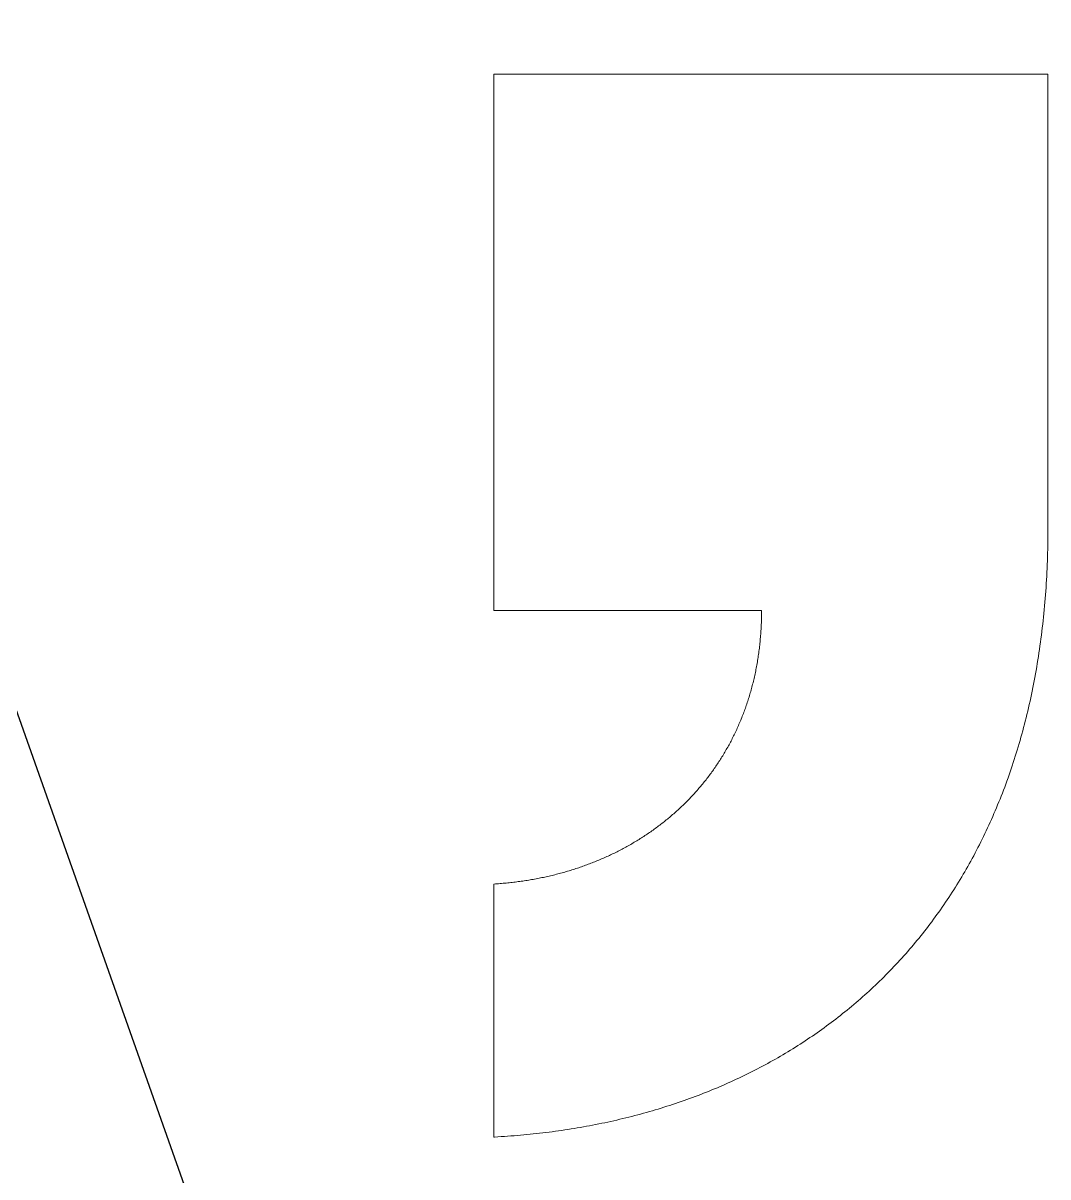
# Model space of a CAD drawing. Extents: x 0 to 244, y 0 to 160.
# Drawn here: x 121.9 to 192.7, y 79.8 to 159.5 of the extents above; entities that cross this region are included whole.
import ezdxf

# ---------------------------------------------------------------- set-up
doc = ezdxf.new("R2010")
doc.units = 0
doc.header["$MEASUREMENT"] = 0
doc.layers.add('Layer 1', color=7, linetype='CONTINUOUS')
doc.layers.add('LAYER_1', color=7, linetype='CONTINUOUS')

msp = doc.modelspace()

# ---------------------------------------------------------------- linework, layer by layer
at = {"layer": 'Layer 1', "lineweight": 0}
msp.add_lwpolyline([(154.387, 118.888), (154.388, 118.888), (154.39, 118.888), (154.393, 118.888), (154.397, 118.888), (154.403, 118.888), (154.41, 118.888), (154.418, 118.888), (154.428, 118.888), (154.439, 118.888), (154.45, 118.888), (154.464, 118.888), (154.478, 118.888), (154.493, 118.888), (154.51, 118.888), (154.528, 118.888), (154.547, 118.888), (154.567, 118.888), (154.589, 118.888), (154.611, 118.888), (154.635, 118.888), (154.659, 118.888), (154.685, 118.888), (154.712, 118.888), (154.74, 118.888), (154.769, 118.888), (154.8, 118.888), (154.831, 118.888), (154.863, 118.888), (154.897, 118.888), (154.931, 118.888), (154.966, 118.888), (155.003, 118.888), (155.04, 118.888), (155.079, 118.888), (155.118, 118.888), (155.159, 118.888), (155.2, 118.888), (155.243, 118.888), (155.286, 118.888), (155.33, 118.888), (155.376, 118.888), (155.422, 118.888), (155.469, 118.888), (155.517, 118.888), (155.566, 118.888), (155.616, 118.888), (155.667, 118.888), (155.718, 118.888), (155.771, 118.888), (155.824, 118.888), (155.878, 118.888), (155.933, 118.888), (155.989, 118.888), (156.046, 118.888), (156.104, 118.888), (156.162, 118.888), (156.221, 118.888), (156.281, 118.888), (156.342, 118.888), (156.403, 118.888), (156.465, 118.888), (156.528, 118.888), (156.592, 118.888), (156.657, 118.888), (156.722, 118.888), (156.788, 118.888), (156.855, 118.888), (156.922, 118.888), (156.99, 118.888), (157.059, 118.888), (157.128, 118.888), (157.198, 118.888), (157.269, 118.888), (157.34, 118.888), (157.412, 118.888), (157.485, 118.888), (157.558, 118.888), (157.632, 118.888), (157.707, 118.888), (157.782, 118.888), (157.858, 118.888), (157.934, 118.888), (158.011, 118.888), (158.088, 118.888), (158.166, 118.888), (158.245, 118.888), (158.324, 118.888), (158.403, 118.888), (158.483, 118.888), (158.564, 118.888), (158.645, 118.888), (158.727, 118.888), (158.809, 118.888), (158.891, 118.888), (158.974, 118.888), (159.058, 118.888), (159.142, 118.888), (159.226, 118.888), (159.311, 118.888), (159.396, 118.888), (159.482, 118.888), (159.568, 118.888), (159.741, 118.888), (159.915, 118.888), (160.092, 118.888), (160.269, 118.888), (160.448, 118.888), (160.628, 118.888), (160.809, 118.888), (160.991, 118.888), (161.174, 118.888), (161.358, 118.888), (161.543, 118.888), (161.729, 118.888), (161.916, 118.888), (162.103, 118.888), (162.29, 118.888), (162.479, 118.888), (162.667, 118.888), (163.046, 118.888), (163.425, 118.888), (164.184, 118.888), (164.562, 118.888), (164.751, 118.888), (164.939, 118.888), (165.127, 118.888), (165.315, 118.888), (165.501, 118.888), (165.687, 118.888), (165.872, 118.888), (166.057, 118.888), (166.24, 118.888), (166.423, 118.888), (166.604, 118.888), (166.785, 118.888), (166.964, 118.888), (167.141, 118.888), (167.318, 118.888), (167.493, 118.888), (167.667, 118.888), (167.753, 118.888), (167.839, 118.888), (167.924, 118.888), (168.009, 118.888), (168.094, 118.888), (168.178, 118.888), (168.262, 118.888), (168.345, 118.888), (168.428, 118.888), (168.51, 118.888), (168.592, 118.888), (168.673, 118.888), (168.754, 118.888), (168.835, 118.888), (168.914, 118.888), (168.994, 118.888), (169.073, 118.888), (169.151, 118.888), (169.229, 118.888), (169.306, 118.888), (169.382, 118.888), (169.458, 118.888), (169.534, 118.888), (169.609, 118.888), (169.683, 118.888), (169.757, 118.888), (169.83, 118.888), (169.902, 118.888), (169.974, 118.888), (170.045, 118.888), (170.115, 118.888), (170.185, 118.888), (170.254, 118.888), (170.323, 118.888), (170.391, 118.888), (170.458, 118.888), (170.524, 118.888), (170.59, 118.888), (170.655, 118.888), (170.719, 118.888), (170.782, 118.888), (170.845, 118.888), (170.907, 118.888), (170.968, 118.888), (171.028, 118.888), (171.088, 118.888), (171.147, 118.888), (171.205, 118.888), (171.262, 118.888), (171.318, 118.888), (171.374, 118.888), (171.429, 118.888), (171.482, 118.888), (171.535, 118.888), (171.588, 118.888), (171.639, 118.888), (171.689, 118.888), (171.739, 118.888), (171.787, 118.888), (171.835, 118.888), (171.882, 118.888), (171.927, 118.888), (171.972, 118.888), (172.016, 118.888), (172.059, 118.888), (172.101, 118.888), (172.142, 118.888), (172.182, 118.888), (172.221, 118.888), (172.259, 118.888), (172.296, 118.888), (172.332, 118.888), (172.367, 118.888), (172.401, 118.888), (172.434, 118.888), (172.466, 118.888), (172.497, 118.888), (172.527, 118.888), (172.555, 118.888), (172.583, 118.888), (172.609, 118.888), (172.635, 118.888), (172.659, 118.888), (172.682, 118.888), (172.704, 118.888), (172.725, 118.888), (172.745, 118.888), (172.763, 118.888), (172.781, 118.888), (172.797, 118.888), (172.812, 118.888), (172.826, 118.888), (172.838, 118.888), (172.85, 118.888), (172.86, 118.888), (172.869, 118.888), (172.877, 118.888), (172.883, 118.888), (172.888, 118.888), (172.892, 118.888), (172.895, 118.888), (172.896, 118.888), (172.896, 118.888), (172.896, 118.888), (172.896, 118.888), (172.896, 118.888), (172.896, 118.886), (172.896, 118.882), (172.896, 118.868), (172.896, 118.839), (172.896, 118.726), (172.895, 118.612), (172.893, 118.499), (172.891, 118.386), (172.888, 118.274), (172.885, 118.161), (172.881, 118.049), (172.876, 117.937), (172.871, 117.826), (172.866, 117.715), (172.86, 117.604), (172.853, 117.493), (172.846, 117.383), (172.838, 117.273), (172.83, 117.163), (172.821, 117.053), (172.811, 116.944), (172.801, 116.835), (172.791, 116.727), (172.78, 116.618), (172.768, 116.51), (172.756, 116.402), (172.743, 116.295), (172.73, 116.188), (172.716, 116.081), (172.702, 115.974), (172.687, 115.868), (172.672, 115.762), (172.656, 115.656), (172.639, 115.551), (172.622, 115.446), (172.605, 115.341), (172.587, 115.237), (172.568, 115.132), (172.549, 115.028), (172.53, 114.925), (172.51, 114.822), (172.489, 114.719), (172.468, 114.616), (172.446, 114.513), (172.424, 114.411), (172.402, 114.31), (172.378, 114.208), (172.355, 114.107), (172.331, 114.006), (172.306, 113.905), (172.281, 113.805), (172.255, 113.705), (172.229, 113.606), (172.202, 113.506), (172.175, 113.407), (172.147, 113.309), (172.119, 113.21), (172.09, 113.112), (172.061, 113.014), (172.032, 112.917), (172.001, 112.82), (171.971, 112.723), (171.94, 112.626), (171.908, 112.53), (171.876, 112.434), (171.843, 112.339), (171.81, 112.243), (171.777, 112.148), (171.743, 112.054), (171.708, 111.959), (171.673, 111.865), (171.638, 111.772), (171.602, 111.678), (171.566, 111.585), (171.529, 111.493), (171.491, 111.4), (171.453, 111.308), (171.415, 111.216), (171.376, 111.125), (171.337, 111.034), (171.298, 110.943), (171.258, 110.853), (171.217, 110.763), (171.176, 110.673), (171.134, 110.583), (171.092, 110.494), (171.05, 110.405), (171.007, 110.317), (170.964, 110.229), (170.92, 110.141), (170.876, 110.053), (170.831, 109.966), (170.786, 109.879), (170.741, 109.793), (170.695, 109.707), (170.648, 109.621), (170.601, 109.535), (170.554, 109.45), (170.506, 109.366), (170.458, 109.281), (170.41, 109.197), (170.36, 109.113), (170.311, 109.03), (170.261, 108.947), (170.211, 108.864), (170.16, 108.781), (170.109, 108.699), (170.057, 108.617), (170.005, 108.536), (169.953, 108.455), (169.9, 108.374), (169.847, 108.294), (169.793, 108.214), (169.739, 108.134), (169.684, 108.055), (169.629, 107.976), (169.574, 107.897), (169.518, 107.819), (169.462, 107.741), (169.405, 107.663), (169.348, 107.586), (169.291, 107.509), (169.233, 107.432), (169.175, 107.356), (169.116, 107.28), (169.057, 107.205), (168.998, 107.13), (168.938, 107.055), (168.878, 106.98), (168.817, 106.906), (168.756, 106.833), (168.695, 106.759), (168.633, 106.686), (168.571, 106.613), (168.509, 106.541), (168.446, 106.469), (168.382, 106.398), (168.319, 106.326), (168.255, 106.255), (168.19, 106.185), (168.125, 106.115), (168.06, 106.045), (167.995, 105.976), (167.929, 105.906), (167.862, 105.838), (167.796, 105.769), (167.729, 105.701), (167.661, 105.634), (167.593, 105.567), (167.525, 105.5), (167.457, 105.433), (167.388, 105.367), (167.319, 105.301), (167.249, 105.236), (167.179, 105.171), (167.109, 105.106), (167.038, 105.042), (166.967, 104.978), (166.896, 104.915), (166.824, 104.851), (166.752, 104.789), (166.679, 104.726), (166.607, 104.664), (166.534, 104.602), (166.46, 104.541), (166.386, 104.48), (166.312, 104.42), (166.238, 104.359), (166.163, 104.3), (166.088, 104.24), (166.012, 104.181), (165.936, 104.123), (165.86, 104.064), (165.784, 104.006), (165.707, 103.949), (165.63, 103.892), (165.552, 103.835), (165.474, 103.779), (165.396, 103.723), (165.318, 103.667), (165.239, 103.612), (165.16, 103.557), (165.081, 103.503), (165.001, 103.449), (164.921, 103.395), (164.841, 103.342), (164.76, 103.289), (164.679, 103.236), (164.598, 103.184), (164.516, 103.133), (164.434, 103.081), (164.352, 103.03), (164.269, 102.98), (164.186, 102.93), (164.103, 102.88), (164.02, 102.831), (163.936, 102.782), (163.852, 102.733), (163.768, 102.685), (163.683, 102.637), (163.598, 102.59), (163.513, 102.543), (163.428, 102.497), (163.342, 102.45), (163.256, 102.405), (163.169, 102.359), (163.083, 102.314), (162.996, 102.27), (162.909, 102.226), (162.821, 102.182), (162.733, 102.138), (162.645, 102.096), (162.557, 102.053), (162.469, 102.011), (162.38, 101.969), (162.291, 101.928), (162.201, 101.887), (162.111, 101.846), (162.022, 101.806), (161.931, 101.767), (161.841, 101.727), (161.75, 101.689), (161.659, 101.65), (161.568, 101.612), (161.476, 101.574), (161.385, 101.537), (161.292, 101.5), (161.2, 101.464), (161.108, 101.428), (161.015, 101.393), (160.922, 101.357), (160.828, 101.323), (160.735, 101.288), (160.641, 101.254), (160.547, 101.221), (160.453, 101.188), (160.358, 101.155), (160.264, 101.123), (160.169, 101.091), (160.073, 101.06), (159.978, 101.029), (159.882, 100.998), (159.786, 100.968), (159.69, 100.939), (159.594, 100.909), (159.497, 100.881), (159.4, 100.852), (159.303, 100.824), (159.206, 100.797), (159.108, 100.77), (159.01, 100.743), (158.912, 100.717), (158.814, 100.691), (158.716, 100.665), (158.617, 100.64), (158.518, 100.616), (158.419, 100.592), (158.32, 100.568), (158.22, 100.545), (158.12, 100.522), (158.021, 100.5), (157.92, 100.478), (157.82, 100.456), (157.719, 100.435), (157.619, 100.415), (157.518, 100.394), (157.417, 100.375), (157.315, 100.355), (157.214, 100.336), (157.112, 100.318), (157.01, 100.3), (156.908, 100.282), (156.806, 100.265), (156.703, 100.249), (156.6, 100.232), (156.497, 100.217), (156.394, 100.201), (156.291, 100.186), (156.188, 100.172), (156.084, 100.158), (155.98, 100.144), (155.876, 100.131), (155.772, 100.119), (155.668, 100.106), (155.563, 100.095), (155.458, 100.083), (155.354, 100.072), (155.249, 100.062), (155.143, 100.052), (155.038, 100.042), (154.932, 100.033), (154.827, 100.025), (154.721, 100.017), (154.615, 100.009), (154.509, 100.002), (154.402, 99.995), (154.389, 99.994), (154.387, 99.994), (154.387, 99.994), (154.387, 99.994), (154.387, 99.994), (154.387, 99.994), (154.387, 99.993), (154.387, 99.992), (154.387, 99.989), (154.387, 99.985), (154.387, 99.98), (154.387, 99.973), (154.387, 99.966), (154.387, 99.957), (154.387, 99.947), (154.387, 99.936), (154.387, 99.923), (154.387, 99.91), (154.387, 99.896), (154.387, 99.88), (154.387, 99.863), (154.387, 99.845), (154.387, 99.826), (154.387, 99.806), (154.387, 99.785), (154.387, 99.763), (154.387, 99.74), (154.387, 99.716), (154.387, 99.69), (154.387, 99.664), (154.387, 99.637), (154.387, 99.608), (154.387, 99.579), (154.387, 99.548), (154.387, 99.517), (154.387, 99.485), (154.387, 99.451), (154.387, 99.417), (154.387, 99.382), (154.387, 99.345), (154.387, 99.308), (154.387, 99.27), (154.387, 99.231), (154.387, 99.191), (154.387, 99.15), (154.387, 99.109), (154.387, 99.066), (154.387, 99.022), (154.387, 98.978), (154.387, 98.933), (154.387, 98.887), (154.387, 98.84), (154.387, 98.792), (154.387, 98.743), (154.387, 98.694), (154.387, 98.643), (154.387, 98.592), (154.387, 98.54), (154.387, 98.488), (154.387, 98.434), (154.387, 98.38), (154.387, 98.325), (154.387, 98.269), (154.387, 98.213), (154.387, 98.155), (154.387, 98.097), (154.387, 98.039), (154.387, 97.979), (154.387, 97.919), (154.387, 97.858), (154.387, 97.797), (154.387, 97.734), (154.387, 97.671), (154.387, 97.608), (154.387, 97.544), (154.387, 97.479), (154.387, 97.413), (154.387, 97.347), (154.387, 97.28), (154.387, 97.213), (154.387, 97.145), (154.387, 97.076), (154.387, 97.007), (154.387, 96.937), (154.387, 96.867), (154.387, 96.796), (154.387, 96.725), (154.387, 96.653), (154.387, 96.58), (154.387, 96.507), (154.387, 96.434), (154.387, 96.359), (154.387, 96.285), (154.387, 96.21), (154.387, 96.134), (154.387, 96.058), (154.387, 95.981), (154.387, 95.904), (154.387, 95.827), (154.387, 95.749), (154.387, 95.671), (154.387, 95.592), (154.387, 95.513), (154.387, 95.433), (154.387, 95.353), (154.387, 95.192), (154.387, 95.029), (154.387, 94.865), (154.387, 94.699), (154.387, 94.532), (154.387, 94.364), (154.387, 94.194), (154.387, 94.024), (154.387, 93.852), (154.387, 93.68), (154.387, 93.506), (154.387, 93.332), (154.387, 93.157), (154.387, 92.981), (154.387, 92.805), (154.387, 92.627), (154.387, 92.45), (154.387, 92.272), (154.387, 91.915), (154.387, 91.557), (154.387, 90.839), (154.387, 90.481), (154.387, 90.125), (154.387, 89.947), (154.387, 89.77), (154.387, 89.593), (154.387, 89.417), (154.387, 89.241), (154.387, 89.067), (154.387, 88.893), (154.387, 88.72), (154.387, 88.548), (154.387, 88.377), (154.387, 88.207), (154.387, 88.038), (154.387, 87.871), (154.387, 87.704), (154.387, 87.54), (154.387, 87.376), (154.387, 87.214), (154.387, 87.134), (154.387, 87.054), (154.387, 86.974), (154.387, 86.895), (154.387, 86.816), (154.387, 86.738), (154.387, 86.66), (154.387, 86.583), (154.387, 86.506), (154.387, 86.429), (154.387, 86.353), (154.387, 86.278), (154.387, 86.203), (154.387, 86.128), (154.387, 86.054), (154.387, 85.981), (154.387, 85.908), (154.387, 85.835), (154.387, 85.763), (154.387, 85.692), (154.387, 85.621), (154.387, 85.551), (154.387, 85.481), (154.387, 85.412), (154.387, 85.344), (154.387, 85.276), (154.387, 85.208), (154.387, 85.142), (154.387, 85.076), (154.387, 85.01), (154.387, 84.945), (154.387, 84.881), (154.387, 84.818), (154.387, 84.755), (154.387, 84.693), (154.387, 84.631), (154.387, 84.571), (154.387, 84.511), (154.387, 84.451), (154.387, 84.393), (154.387, 84.335), (154.387, 84.278), (154.387, 84.221), (154.387, 84.166), (154.387, 84.111), (154.387, 84.057), (154.387, 84.003), (154.387, 83.951), (154.387, 83.899), (154.387, 83.848), (154.387, 83.798), (154.387, 83.748), (154.387, 83.7), (154.387, 83.652), (154.387, 83.605), (154.387, 83.559), (154.387, 83.514), (154.387, 83.47), (154.387, 83.426), (154.387, 83.384), (154.387, 83.342), (154.387, 83.301), (154.387, 83.262), (154.387, 83.223), (154.387, 83.185), (154.387, 83.148), (154.387, 83.112), (154.387, 83.076), (154.387, 83.042), (154.387, 83.009), (154.387, 82.977), (154.387, 82.946), (154.387, 82.915), (154.387, 82.886), (154.387, 82.858), (154.387, 82.831), (154.387, 82.804), (154.387, 82.779), (154.387, 82.755), (154.387, 82.732), (154.387, 82.71), (154.387, 82.689), (154.387, 82.669), (154.387, 82.65), (154.387, 82.633), (154.387, 82.616), (154.387, 82.601), (154.387, 82.586), (154.387, 82.573), (154.387, 82.561), (154.387, 82.55), (154.387, 82.54), (154.387, 82.532), (154.387, 82.524), (154.387, 82.518), (154.387, 82.513), (154.387, 82.509), (154.387, 82.506), (154.387, 82.505), (154.387, 82.504), (154.387, 82.504), (154.387, 82.504), (154.387, 82.504), (154.387, 82.504), (154.387, 82.504), (154.388, 82.504), (154.395, 82.505), (154.451, 82.508), (154.676, 82.521), (154.9, 82.534), (155.124, 82.549), (155.348, 82.564), (155.571, 82.581), (155.793, 82.598), (156.016, 82.616), (156.238, 82.635), (156.459, 82.655), (156.68, 82.676), (156.901, 82.698), (157.121, 82.721), (157.341, 82.745), (157.56, 82.769), (157.779, 82.795), (157.997, 82.821), (158.215, 82.849), (158.433, 82.877), (158.65, 82.906), (158.867, 82.936), (159.083, 82.967), (159.299, 82.999), (159.514, 83.032), (159.729, 83.066), (159.944, 83.101), (160.158, 83.136), (160.371, 83.173), (160.584, 83.21), (160.797, 83.249), (161.009, 83.288), (161.221, 83.328), (161.432, 83.369), (161.643, 83.411), (161.853, 83.454), (162.063, 83.498), (162.272, 83.543), (162.481, 83.589), (162.69, 83.635), (162.897, 83.683), (163.105, 83.731), (163.312, 83.78), (163.518, 83.831), (163.724, 83.882), (163.929, 83.934), (164.134, 83.987), (164.338, 84.041), (164.542, 84.095), (164.746, 84.151), (164.948, 84.208), (165.151, 84.265), (165.352, 84.324), (165.554, 84.383), (165.754, 84.443), (165.955, 84.504), (166.154, 84.566), (166.353, 84.629), (166.552, 84.693), (166.75, 84.758), (166.947, 84.824), (167.144, 84.89), (167.341, 84.958), (167.537, 85.026), (167.732, 85.096), (167.927, 85.166), (168.121, 85.237), (168.315, 85.309), (168.508, 85.382), (168.7, 85.456), (168.892, 85.531), (169.083, 85.606), (169.274, 85.683), (169.465, 85.761), (169.654, 85.839), (169.843, 85.918), (170.032, 85.998), (170.22, 86.08), (170.407, 86.162), (170.594, 86.245), (170.78, 86.328), (170.965, 86.413), (171.15, 86.499), (171.335, 86.585), (171.518, 86.673), (171.701, 86.761), (171.884, 86.85), (172.066, 86.941), (172.247, 87.032), (172.428, 87.124), (172.608, 87.216), (172.787, 87.31), (172.966, 87.405), (173.144, 87.5), (173.322, 87.597), (173.499, 87.694), (173.675, 87.793), (173.85, 87.892), (174.025, 87.992), (174.2, 88.093), (174.374, 88.195), (174.547, 88.297), (174.719, 88.401), (174.891, 88.506), (175.062, 88.611), (175.232, 88.718), (175.402, 88.825), (175.571, 88.933), (175.74, 89.042), (175.907, 89.152), (176.075, 89.263), (176.241, 89.375), (176.407, 89.487), (176.572, 89.601), (176.736, 89.716), (176.9, 89.831), (177.063, 89.947), (177.225, 90.064), (177.387, 90.182), (177.548, 90.301), (177.708, 90.421), (177.868, 90.542), (178.027, 90.664), (178.185, 90.786), (178.342, 90.91), (178.499, 91.034), (178.655, 91.159), (178.81, 91.285), (178.965, 91.412), (179.119, 91.54), (179.272, 91.669), (179.424, 91.799), (179.576, 91.929), (179.727, 92.061), (179.877, 92.193), (180.027, 92.327), (180.176, 92.461), (180.324, 92.596), (180.471, 92.732), (180.617, 92.869), (180.763, 93.007), (180.908, 93.145), (181.053, 93.285), (181.196, 93.425), (181.339, 93.566), (181.481, 93.709), (181.622, 93.852), (181.763, 93.996), (181.902, 94.141), (182.041, 94.287), (182.179, 94.433), (182.317, 94.581), (182.453, 94.729), (182.589, 94.879), (182.724, 95.029), (182.859, 95.18), (182.992, 95.332), (183.125, 95.485), (183.257, 95.639), (183.388, 95.793), (183.518, 95.949), (183.647, 96.105), (183.776, 96.263), (183.904, 96.421), (184.031, 96.58), (184.157, 96.74), (184.283, 96.901), (184.407, 97.063), (184.531, 97.226), (184.654, 97.389), (184.776, 97.554), (184.897, 97.719), (185.018, 97.885), (185.138, 98.052), (185.256, 98.22), (185.374, 98.389), (185.491, 98.559), (185.608, 98.73), (185.723, 98.901), (185.838, 99.074), (185.951, 99.247), (186.064, 99.421), (186.176, 99.596), (186.288, 99.772), (186.398, 99.949), (186.507, 100.127), (186.616, 100.306), (186.724, 100.485), (186.83, 100.666), (186.936, 100.847), (187.041, 101.029), (187.146, 101.212), (187.249, 101.396), (187.351, 101.581), (187.453, 101.767), (187.554, 101.953), (187.653, 102.141), (187.752, 102.329), (187.85, 102.518), (187.947, 102.708), (188.043, 102.899), (188.139, 103.091), (188.233, 103.284), (188.327, 103.478), (188.419, 103.672), (188.511, 103.868), (188.601, 104.064), (188.691, 104.261), (188.78, 104.459), (188.868, 104.658), (188.955, 104.858), (189.041, 105.059), (189.126, 105.26), (189.21, 105.463), (189.294, 105.666), (189.376, 105.87), (189.457, 106.075), (189.538, 106.281), (189.617, 106.488), (189.696, 106.696), (189.773, 106.904), (189.85, 107.114), (189.925, 107.324), (190, 107.535), (190.074, 107.748), (190.147, 107.96), (190.218, 108.174), (190.289, 108.389), (190.359, 108.605), (190.428, 108.821), (190.496, 109.039), (190.563, 109.257), (190.628, 109.476), (190.693, 109.696), (190.757, 109.917), (190.82, 110.139), (190.882, 110.361), (190.943, 110.585), (191.003, 110.809), (191.062, 111.034), (191.12, 111.26), (191.177, 111.487), (191.233, 111.715), (191.288, 111.944), (191.342, 112.174), (191.394, 112.404), (191.446, 112.635), (191.497, 112.868), (191.547, 113.101), (191.596, 113.335), (191.643, 113.57), (191.69, 113.805), (191.736, 114.042), (191.78, 114.279), (191.824, 114.518), (191.866, 114.757), (191.908, 114.997), (191.948, 115.238), (191.988, 115.48), (192.026, 115.722), (192.063, 115.966), (192.099, 116.21), (192.134, 116.456), (192.169, 116.702), (192.202, 116.949), (192.233, 117.197), (192.264, 117.446), (192.294, 117.695), (192.323, 117.946), (192.35, 118.197), (192.377, 118.449), (192.402, 118.702), (192.427, 118.956), (192.45, 119.211), (192.472, 119.467), (192.493, 119.724), (192.513, 119.981), (192.532, 120.239), (192.55, 120.499), (192.567, 120.759), (192.582, 121.02), (192.597, 121.281), (192.61, 121.544), (192.622, 121.808), (192.633, 122.072), (192.643, 122.337), (192.652, 122.603), (192.66, 122.87), (192.666, 123.138), (192.672, 123.407), (192.676, 123.676), (192.679, 123.947), (192.681, 124.218), (192.682, 124.49), (192.682, 124.559), (192.682, 124.567), (192.682, 124.568), (192.682, 124.568), (192.682, 124.568), (192.682, 124.568), (192.682, 124.568), (192.682, 124.568), (192.682, 124.569), (192.682, 124.57), (192.682, 124.572), (192.682, 124.574), (192.682, 124.576), (192.682, 124.58), (192.682, 124.583), (192.682, 124.588), (192.682, 124.593), (192.682, 124.598), (192.682, 124.604), (192.682, 124.61), (192.682, 124.617), (192.682, 124.625), (192.682, 124.633), (192.682, 124.641), (192.682, 124.65), (192.682, 124.66), (192.682, 124.67), (192.682, 124.68), (192.682, 124.692), (192.682, 124.703), (192.682, 124.715), (192.682, 124.728), (192.682, 124.741), (192.682, 124.755), (192.682, 124.769), (192.682, 124.783), (192.682, 124.799), (192.682, 124.814), (192.682, 124.83), (192.682, 124.847), (192.682, 124.864), (192.682, 124.882), (192.682, 124.9), (192.682, 124.918), (192.682, 124.937), (192.682, 124.957), (192.682, 124.977), (192.682, 124.997), (192.682, 125.018), (192.682, 125.04), (192.682, 125.061), (192.682, 125.084), (192.682, 125.107), (192.682, 125.13), (192.682, 125.154), (192.682, 125.178), (192.682, 125.202), (192.682, 125.228), (192.682, 125.253), (192.682, 125.279), (192.682, 125.306), (192.682, 125.333), (192.682, 125.36), (192.682, 125.388), (192.682, 125.416), (192.682, 125.445), (192.682, 125.474), (192.682, 125.504), (192.682, 125.534), (192.682, 125.564), (192.682, 125.595), (192.682, 125.626), (192.682, 125.658), (192.682, 125.69), (192.682, 125.723), (192.682, 125.756), (192.682, 125.789), (192.682, 125.823), (192.682, 125.857), (192.682, 125.892), (192.682, 125.927), (192.682, 125.963), (192.682, 125.999), (192.682, 126.035), (192.682, 126.072), (192.682, 126.109), (192.682, 126.147), (192.682, 126.184), (192.682, 126.223), (192.682, 126.262), (192.682, 126.301), (192.682, 126.34), (192.682, 126.38), (192.682, 126.461), (192.682, 126.544), (192.682, 126.628), (192.682, 126.714), (192.682, 126.801), (192.682, 126.889), (192.682, 126.979), (192.682, 127.071), (192.682, 127.164), (192.682, 127.258), (192.682, 127.354), (192.682, 127.451), (192.682, 127.55), (192.682, 127.65), (192.682, 127.751), (192.682, 127.854), (192.682, 127.957), (192.682, 128.063), (192.682, 128.169), (192.682, 128.277), (192.682, 128.386), (192.682, 128.496), (192.682, 128.608), (192.682, 128.721), (192.682, 128.834), (192.682, 128.95), (192.682, 129.066), (192.682, 129.183), (192.682, 129.302), (192.682, 129.421), (192.682, 129.542), (192.682, 129.664), (192.682, 129.787), (192.682, 129.911), (192.682, 130.036), (192.682, 130.162), (192.682, 130.289), (192.682, 130.417), (192.682, 130.547), (192.682, 130.677), (192.682, 130.808), (192.682, 130.94), (192.682, 131.072), (192.682, 131.206), (192.682, 131.341), (192.682, 131.477), (192.682, 131.613), (192.682, 131.75), (192.682, 131.888), (192.682, 132.027), (192.682, 132.167), (192.682, 132.308), (192.682, 132.449), (192.682, 132.591), (192.682, 132.734), (192.682, 132.877), (192.682, 133.022), (192.682, 133.167), (192.682, 133.312), (192.682, 133.459), (192.682, 133.606), (192.682, 133.753), (192.682, 133.902), (192.682, 134.05), (192.682, 134.2), (192.682, 134.35), (192.682, 134.5), (192.682, 134.652), (192.682, 134.803), (192.682, 134.956), (192.682, 135.108), (192.682, 135.261), (192.682, 135.415), (192.682, 135.569), (192.682, 135.724), (192.682, 135.879), (192.682, 136.034), (192.682, 136.346), (192.682, 136.66), (192.682, 136.975), (192.682, 137.291), (192.682, 137.608), (192.682, 137.926), (192.682, 138.245), (192.682, 138.565), (192.682, 138.886), (192.682, 139.207), (192.682, 139.528), (192.682, 140.815), (192.682, 141.458), (192.682, 141.779), (192.682, 142.099), (192.682, 142.419), (192.682, 142.737), (192.682, 143.055), (192.682, 143.372), (192.682, 143.688), (192.682, 144.002), (192.682, 144.315), (192.682, 144.471), (192.682, 144.626), (192.682, 144.781), (192.682, 144.936), (192.682, 145.09), (192.682, 145.244), (192.682, 145.397), (192.682, 145.55), (192.682, 145.702), (192.682, 145.854), (192.682, 146.005), (192.682, 146.156), (192.682, 146.306), (192.682, 146.455), (192.682, 146.604), (192.682, 146.753), (192.682, 146.9), (192.682, 147.047), (192.682, 147.194), (192.682, 147.34), (192.682, 147.485), (192.682, 147.629), (192.682, 147.773), (192.682, 147.916), (192.682, 148.058), (192.682, 148.199), (192.682, 148.34), (192.682, 148.48), (192.682, 148.619), (192.682, 148.757), (192.682, 148.895), (192.682, 149.031), (192.682, 149.167), (192.682, 149.302), (192.682, 149.436), (192.682, 149.569), (192.682, 149.701), (192.682, 149.832), (192.682, 149.962), (192.682, 150.091), (192.682, 150.22), (192.682, 150.347), (192.682, 150.473), (192.682, 150.598), (192.682, 150.722), (192.682, 150.845), (192.682, 150.967), (192.682, 151.088), (192.682, 151.208), (192.682, 151.327), (192.682, 151.445), (192.682, 151.561), (192.682, 151.676), (192.682, 151.79), (192.682, 151.903), (192.682, 152.015), (192.682, 152.125), (192.682, 152.235), (192.682, 152.343), (192.682, 152.449), (192.682, 152.555), (192.682, 152.659), (192.682, 152.762), (192.682, 152.863), (192.682, 152.963), (192.682, 153.062), (192.682, 153.159), (192.682, 153.255), (192.682, 153.35), (192.682, 153.443), (192.682, 153.535), (192.682, 153.625), (192.682, 153.714), (192.682, 153.801), (192.682, 153.887), (192.682, 153.971), (192.682, 154.054), (192.682, 154.135), (192.682, 154.175), (192.682, 154.215), (192.682, 154.254), (192.682, 154.293), (192.682, 154.332), (192.682, 154.37), (192.682, 154.407), (192.682, 154.445), (192.682, 154.482), (192.682, 154.518), (192.682, 154.554), (192.682, 154.59), (192.682, 154.625), (192.682, 154.66), (192.682, 154.694), (192.682, 154.728), (192.682, 154.762), (192.682, 154.795), (192.682, 154.828), (192.682, 154.86), (192.682, 154.892), (192.682, 154.923), (192.682, 154.954), (192.682, 154.985), (192.682, 155.015), (192.682, 155.045), (192.682, 155.074), (192.682, 155.103), (192.682, 155.131), (192.682, 155.159), (192.682, 155.187), (192.682, 155.214), (192.682, 155.24), (192.682, 155.267), (192.682, 155.292), (192.682, 155.317), (192.682, 155.342), (192.682, 155.367), (192.682, 155.39), (192.682, 155.414), (192.682, 155.437), (192.682, 155.459), (192.682, 155.481), (192.682, 155.503), (192.682, 155.524), (192.682, 155.545), (192.682, 155.565), (192.682, 155.584), (192.682, 155.604), (192.682, 155.622), (192.682, 155.64), (192.682, 155.658), (192.682, 155.675), (192.682, 155.692), (192.682, 155.708), (192.682, 155.724), (192.682, 155.739), (192.682, 155.754), (192.682, 155.768), (192.682, 155.782), (192.682, 155.795), (192.682, 155.808), (192.682, 155.821), (192.682, 155.832), (192.682, 155.844), (192.682, 155.854), (192.682, 155.864), (192.682, 155.874), (192.682, 155.883), (192.682, 155.892), (192.682, 155.9), (192.682, 155.908), (192.682, 155.915), (192.682, 155.922), (192.682, 155.928), (192.682, 155.933), (192.682, 155.938), (192.682, 155.943), (192.682, 155.946), (192.682, 155.95), (192.682, 155.953), (192.682, 155.955), (192.682, 155.957), (192.682, 155.958), (192.682, 155.959), (192.682, 155.959), (192.682, 155.959), (192.681, 155.959), (192.679, 155.959), (192.676, 155.959), (192.673, 155.959), (192.669, 155.959), (192.665, 155.959), (192.66, 155.959), (192.654, 155.959), (192.647, 155.959), (192.64, 155.959), (192.632, 155.959), (192.624, 155.959), (192.615, 155.959), (192.605, 155.959), (192.595, 155.959), (192.584, 155.959), (192.572, 155.959), (192.56, 155.959), (192.547, 155.959), (192.534, 155.959), (192.52, 155.959), (192.505, 155.959), (192.49, 155.959), (192.474, 155.959), (192.457, 155.959), (192.44, 155.959), (192.423, 155.959), (192.404, 155.959), (192.385, 155.959), (192.366, 155.959), (192.345, 155.959), (192.325, 155.959), (192.303, 155.959), (192.281, 155.959), (192.259, 155.959), (192.236, 155.959), (192.212, 155.959), (192.188, 155.959), (192.163, 155.959), (192.137, 155.959), (192.111, 155.959), (192.085, 155.959), (192.057, 155.959), (192.03, 155.959), (192.001, 155.959), (191.973, 155.959), (191.943, 155.959), (191.913, 155.959), (191.882, 155.959), (191.851, 155.959), (191.82, 155.959), (191.787, 155.959), (191.755, 155.959), (191.721, 155.959), (191.687, 155.959), (191.653, 155.959), (191.618, 155.959), (191.583, 155.959), (191.547, 155.959), (191.51, 155.959), (191.473, 155.959), (191.435, 155.959), (191.397, 155.959), (191.359, 155.959), (191.319, 155.959), (191.28, 155.959), (191.239, 155.959), (191.199, 155.959), (191.157, 155.959), (191.116, 155.959), (191.073, 155.959), (191.031, 155.959), (190.987, 155.959), (190.944, 155.959), (190.899, 155.959), (190.855, 155.959), (190.809, 155.959), (190.764, 155.959), (190.717, 155.959), (190.671, 155.959), (190.623, 155.959), (190.576, 155.959), (190.528, 155.959), (190.479, 155.959), (190.43, 155.959), (190.38, 155.959), (190.33, 155.959), (190.28, 155.959), (190.229, 155.959), (190.177, 155.959), (190.125, 155.959), (190.073, 155.959), (190.02, 155.959), (189.967, 155.959), (189.913, 155.959), (189.859, 155.959), (189.804, 155.959), (189.749, 155.959), (189.693, 155.959), (189.637, 155.959), (189.581, 155.959), (189.524, 155.959), (189.467, 155.959), (189.409, 155.959), (189.351, 155.959), (189.292, 155.959), (189.233, 155.959), (189.174, 155.959), (189.114, 155.959), (189.054, 155.959), (188.993, 155.959), (188.932, 155.959), (188.87, 155.959), (188.809, 155.959), (188.746, 155.959), (188.683, 155.959), (188.62, 155.959), (188.557, 155.959), (188.493, 155.959), (188.429, 155.959), (188.364, 155.959), (188.233, 155.959), (188.101, 155.959), (187.967, 155.959), (187.832, 155.959), (187.696, 155.959), (187.557, 155.959), (187.418, 155.959), (187.277, 155.959), (187.134, 155.959), (186.99, 155.959), (186.845, 155.959), (186.699, 155.959), (186.551, 155.959), (186.402, 155.959), (186.251, 155.959), (186.099, 155.959), (185.946, 155.959), (185.792, 155.959), (185.636, 155.959), (185.479, 155.959), (185.321, 155.959), (185.162, 155.959), (185.002, 155.959), (184.84, 155.959), (184.678, 155.959), (184.514, 155.959), (184.349, 155.959), (184.183, 155.959), (184.016, 155.959), (183.849, 155.959), (183.68, 155.959), (183.51, 155.959), (183.339, 155.959), (183.167, 155.959), (182.994, 155.959), (182.82, 155.959), (182.646, 155.959), (182.47, 155.959), (182.294, 155.959), (182.117, 155.959), (181.939, 155.959), (181.76, 155.959), (181.58, 155.959), (181.4, 155.959), (181.218, 155.959), (181.037, 155.959), (180.854, 155.959), (180.671, 155.959), (180.487, 155.959), (180.302, 155.959), (180.117, 155.959), (179.931, 155.959), (179.744, 155.959), (179.557, 155.959), (179.369, 155.959), (179.181, 155.959), (178.992, 155.959), (178.803, 155.959), (178.613, 155.959), (178.423, 155.959), (178.232, 155.959), (178.041, 155.959), (177.849, 155.959), (177.657, 155.959), (177.272, 155.959), (176.885, 155.959), (176.497, 155.959), (176.108, 155.959), (175.718, 155.959), (175.327, 155.959), (174.936, 155.959), (174.544, 155.959), (173.759, 155.959), (172.974, 155.959), (172.189, 155.959), (171.798, 155.959), (171.407, 155.959), (171.017, 155.959), (170.628, 155.959), (170.24, 155.959), (169.853, 155.959), (169.467, 155.959), (169.275, 155.959), (169.084, 155.959), (168.892, 155.959), (168.701, 155.959), (168.511, 155.959), (168.321, 155.959), (168.131, 155.959), (167.942, 155.959), (167.754, 155.959), (167.566, 155.959), (167.379, 155.959), (167.192, 155.959), (167.006, 155.959), (166.82, 155.959), (166.636, 155.959), (166.451, 155.959), (166.268, 155.959), (166.085, 155.959), (165.903, 155.959), (165.721, 155.959), (165.541, 155.959), (165.361, 155.959), (165.182, 155.959), (165.004, 155.959), (164.826, 155.959), (164.65, 155.959), (164.474, 155.959), (164.299, 155.959), (164.125, 155.959), (163.952, 155.959), (163.78, 155.959), (163.608, 155.959), (163.438, 155.959), (163.269, 155.959), (163.101, 155.959), (162.934, 155.959), (162.767, 155.959), (162.602, 155.959), (162.438, 155.959), (162.275, 155.959), (162.114, 155.959), (161.953, 155.959), (161.793, 155.959), (161.635, 155.959), (161.478, 155.959), (161.322, 155.959), (161.167, 155.959), (161.014, 155.959), (160.862, 155.959), (160.711, 155.959), (160.561, 155.959), (160.413, 155.959), (160.266, 155.959), (160.12, 155.959), (159.976, 155.959), (159.833, 155.959), (159.692, 155.959), (159.552, 155.959), (159.413, 155.959), (159.276, 155.959), (159.141, 155.959), (159.006, 155.959), (158.874, 155.959), (158.743, 155.959), (158.678, 155.959), (158.613, 155.959), (158.549, 155.959), (158.485, 155.959), (158.422, 155.959), (158.359, 155.959), (158.296, 155.959), (158.234, 155.959), (158.173, 155.959), (158.111, 155.959), (158.05, 155.959), (157.99, 155.959), (157.93, 155.959), (157.87, 155.959), (157.811, 155.959), (157.752, 155.959), (157.694, 155.959), (157.636, 155.959), (157.578, 155.959), (157.521, 155.959), (157.464, 155.959), (157.408, 155.959), (157.352, 155.959), (157.297, 155.959), (157.242, 155.959), (157.188, 155.959), (157.134, 155.959), (157.08, 155.959), (157.027, 155.959), (156.974, 155.959), (156.922, 155.959), (156.87, 155.959), (156.819, 155.959), (156.768, 155.959), (156.718, 155.959), (156.668, 155.959), (156.619, 155.959), (156.57, 155.959), (156.521, 155.959), (156.473, 155.959), (156.426, 155.959), (156.379, 155.959), (156.332, 155.959), (156.286, 155.959), (156.241, 155.959), (156.196, 155.959), (156.151, 155.959), (156.107, 155.959), (156.063, 155.959), (156.02, 155.959), (155.978, 155.959), (155.936, 155.959), (155.894, 155.959), (155.853, 155.959), (155.813, 155.959), (155.773, 155.959), (155.733, 155.959), (155.694, 155.959), (155.656, 155.959), (155.618, 155.959), (155.58, 155.959), (155.544, 155.959), (155.507, 155.959), (155.472, 155.959), (155.436, 155.959), (155.402, 155.959), (155.367, 155.959), (155.334, 155.959), (155.301, 155.959), (155.268, 155.959), (155.236, 155.959), (155.205, 155.959), (155.174, 155.959), (155.143, 155.959), (155.114, 155.959), (155.084, 155.959), (155.056, 155.959), (155.028, 155.959), (155, 155.959), (154.973, 155.959), (154.947, 155.959), (154.921, 155.959), (154.896, 155.959), (154.871, 155.959), (154.847, 155.959), (154.824, 155.959), (154.801, 155.959), (154.779, 155.959), (154.757, 155.959), (154.736, 155.959), (154.715, 155.959), (154.695, 155.959), (154.676, 155.959), (154.657, 155.959), (154.639, 155.959), (154.622, 155.959), (154.605, 155.959), (154.589, 155.959), (154.573, 155.959), (154.558, 155.959), (154.543, 155.959), (154.53, 155.959), (154.516, 155.959), (154.504, 155.959), (154.492, 155.959), (154.481, 155.959), (154.47, 155.959), (154.46, 155.959), (154.451, 155.959), (154.442, 155.959), (154.434, 155.959), (154.426, 155.959), (154.419, 155.959), (154.413, 155.959), (154.408, 155.959), (154.403, 155.959), (154.399, 155.959), (154.395, 155.959), (154.392, 155.959), (154.39, 155.959), (154.388, 155.959), (154.387, 155.959), (154.387, 155.959), (154.387, 155.958), (154.387, 155.957), (154.387, 155.956), (154.387, 155.953), (154.387, 155.95), (154.387, 155.947), (154.387, 155.942), (154.387, 155.937), (154.387, 155.932), (154.387, 155.926), (154.387, 155.919), (154.387, 155.912), (154.387, 155.903), (154.387, 155.895), (154.387, 155.886), (154.387, 155.876), (154.387, 155.865), (154.387, 155.854), (154.387, 155.842), (154.387, 155.83), (154.387, 155.817), (154.387, 155.804), (154.387, 155.789), (154.387, 155.775), (154.387, 155.759), (154.387, 155.743), (154.387, 155.727), (154.387, 155.71), (154.387, 155.692), (154.387, 155.674), (154.387, 155.655), (154.387, 155.635), (154.387, 155.615), (154.387, 155.595), (154.387, 155.574), (154.387, 155.552), (154.387, 155.53), (154.387, 155.507), (154.387, 155.483), (154.387, 155.459), (154.387, 155.435), (154.387, 155.41), (154.387, 155.384), (154.387, 155.358), (154.387, 155.331), (154.387, 155.304), (154.387, 155.276), (154.387, 155.247), (154.387, 155.218), (154.387, 155.189), (154.387, 155.159), (154.387, 155.128), (154.387, 155.097), (154.387, 155.065), (154.387, 155.033), (154.387, 155), (154.387, 154.967), (154.387, 154.933), (154.387, 154.899), (154.387, 154.864), (154.387, 154.829), (154.387, 154.793), (154.387, 154.757), (154.387, 154.72), (154.387, 154.683), (154.387, 154.645), (154.387, 154.606), (154.387, 154.568), (154.387, 154.528), (154.387, 154.488), (154.387, 154.448), (154.387, 154.407), (154.387, 154.366), (154.387, 154.324), (154.387, 154.282), (154.387, 154.239), (154.387, 154.196), (154.387, 154.152), (154.387, 154.108), (154.387, 154.063), (154.387, 154.018), (154.387, 153.972), (154.387, 153.926), (154.387, 153.88), (154.387, 153.833), (154.387, 153.785), (154.387, 153.737), (154.387, 153.689), (154.387, 153.64), (154.387, 153.591), (154.387, 153.541), (154.387, 153.491), (154.387, 153.44), (154.387, 153.389), (154.387, 153.337), (154.387, 153.285), (154.387, 153.233), (154.387, 153.18), (154.387, 153.127), (154.387, 153.073), (154.387, 153.019), (154.387, 152.964), (154.387, 152.909), (154.387, 152.854), (154.387, 152.798), (154.387, 152.742), (154.387, 152.685), (154.387, 152.628), (154.387, 152.571), (154.387, 152.513), (154.387, 152.455), (154.387, 152.396), (154.387, 152.337), (154.387, 152.277), (154.387, 152.217), (154.387, 152.157), (154.387, 152.096), (154.387, 151.974), (154.387, 151.85), (154.387, 151.724), (154.387, 151.597), (154.387, 151.469), (154.387, 151.339), (154.387, 151.207), (154.387, 151.074), (154.387, 150.94), (154.387, 150.804), (154.387, 150.667), (154.387, 150.529), (154.387, 150.389), (154.387, 150.248), (154.387, 150.105), (154.387, 149.962), (154.387, 149.817), (154.387, 149.67), (154.387, 149.523), (154.387, 149.374), (154.387, 149.224), (154.387, 149.073), (154.387, 148.921), (154.387, 148.767), (154.387, 148.613), (154.387, 148.457), (154.387, 148.3), (154.387, 148.142), (154.387, 147.983), (154.387, 147.823), (154.387, 147.663), (154.387, 147.501), (154.387, 147.338), (154.387, 147.174), (154.387, 147.009), (154.387, 146.843), (154.387, 146.676), (154.387, 146.508), (154.387, 146.34), (154.387, 146.17), (154.387, 146), (154.387, 145.829), (154.387, 145.657), (154.387, 145.484), (154.387, 145.311), (154.387, 145.137), (154.387, 144.962), (154.387, 144.786), (154.387, 144.61), (154.387, 144.433), (154.387, 144.255), (154.387, 144.076), (154.387, 143.897), (154.387, 143.718), (154.387, 143.538), (154.387, 143.357), (154.387, 143.175), (154.387, 142.993), (154.387, 142.811), (154.387, 142.628), (154.387, 142.444), (154.387, 142.26), (154.387, 142.076), (154.387, 141.891), (154.387, 141.706), (154.387, 141.52), (154.387, 141.148), (154.387, 140.774), (154.387, 140.399), (154.387, 140.022), (154.387, 139.645), (154.387, 139.267), (154.387, 138.888), (154.387, 138.509), (154.387, 137.749), (154.387, 136.989), (154.387, 136.23), (154.387, 135.85), (154.387, 135.472), (154.387, 135.094), (154.387, 134.717), (154.387, 134.341), (154.387, 133.966), (154.387, 133.593), (154.387, 133.221), (154.387, 133.035), (154.387, 132.85), (154.387, 132.666), (154.387, 132.481), (154.387, 132.298), (154.387, 132.115), (154.387, 131.932), (154.387, 131.75), (154.387, 131.568), (154.387, 131.387), (154.387, 131.206), (154.387, 131.027), (154.387, 130.847), (154.387, 130.669), (154.387, 130.491), (154.387, 130.313), (154.387, 130.136), (154.387, 129.96), (154.387, 129.785), (154.387, 129.611), (154.387, 129.437), (154.387, 129.264), (154.387, 129.092), (154.387, 128.92), (154.387, 128.75), (154.387, 128.58), (154.387, 128.411), (154.387, 128.243), (154.387, 128.076), (154.387, 127.909), (154.387, 127.744), (154.387, 127.58), (154.387, 127.416), (154.387, 127.254), (154.387, 127.092), (154.387, 126.932), (154.387, 126.773), (154.387, 126.614), (154.387, 126.457), (154.387, 126.301), (154.387, 126.146), (154.387, 125.992), (154.387, 125.839), (154.387, 125.688), (154.387, 125.537), (154.387, 125.388), (154.387, 125.24), (154.387, 125.093), (154.387, 124.948), (154.387, 124.803), (154.387, 124.66), (154.387, 124.519), (154.387, 124.378), (154.387, 124.239), (154.387, 124.101), (154.387, 123.965), (154.387, 123.83), (154.387, 123.697), (154.387, 123.565), (154.387, 123.434), (154.387, 123.305), (154.387, 123.177), (154.387, 123.051), (154.387, 122.926), (154.387, 122.803), (154.387, 122.742), (154.387, 122.681), (154.387, 122.621), (154.387, 122.561), (154.387, 122.502), (154.387, 122.443), (154.387, 122.384), (154.387, 122.326), (154.387, 122.268), (154.387, 122.211), (154.387, 122.154), (154.387, 122.097), (154.387, 122.041), (154.387, 121.985), (154.387, 121.93), (154.387, 121.875), (154.387, 121.82), (154.387, 121.766), (154.387, 121.713), (154.387, 121.659), (154.387, 121.607), (154.387, 121.554), (154.387, 121.502), (154.387, 121.451), (154.387, 121.4), (154.387, 121.349), (154.387, 121.299), (154.387, 121.249), (154.387, 121.2), (154.387, 121.151), (154.387, 121.103), (154.387, 121.055), (154.387, 121.008), (154.387, 120.961), (154.387, 120.914), (154.387, 120.868), (154.387, 120.823), (154.387, 120.778), (154.387, 120.733), (154.387, 120.689), (154.387, 120.645), (154.387, 120.602), (154.387, 120.559), (154.387, 120.517), (154.387, 120.475), (154.387, 120.434), (154.387, 120.393), (154.387, 120.353), (154.387, 120.313), (154.387, 120.274), (154.387, 120.235), (154.387, 120.197), (154.387, 120.159), (154.387, 120.122), (154.387, 120.085), (154.387, 120.049), (154.387, 120.013), (154.387, 119.978), (154.387, 119.943), (154.387, 119.909), (154.387, 119.875), (154.387, 119.842), (154.387, 119.809), (154.387, 119.777), (154.387, 119.746), (154.387, 119.715), (154.387, 119.684), (154.387, 119.654), (154.387, 119.625), (154.387, 119.596), (154.387, 119.567), (154.387, 119.54), (154.387, 119.512), (154.387, 119.486), (154.387, 119.459), (154.387, 119.434), (154.387, 119.409), (154.387, 119.384), (154.387, 119.36), (154.387, 119.337), (154.387, 119.314), (154.387, 119.292), (154.387, 119.27), (154.387, 119.249), (154.387, 119.229), (154.387, 119.209), (154.387, 119.189), (154.387, 119.171), (154.387, 119.152), (154.387, 119.135), (154.387, 119.118), (154.387, 119.101), (154.387, 119.086), (154.387, 119.07), (154.387, 119.056), (154.387, 119.042), (154.387, 119.028), (154.387, 119.015), (154.387, 119.003), (154.387, 118.991), (154.387, 118.98), (154.387, 118.97), (154.387, 118.96), (154.387, 118.951), (154.387, 118.942), (154.387, 118.934), (154.387, 118.927), (154.387, 118.92), (154.387, 118.914), (154.387, 118.909), (154.387, 118.904), (154.387, 118.9), (154.387, 118.896), (154.387, 118.894), (154.387, 118.891), (154.387, 118.89), (154.387, 118.889), (154.387, 118.888)], close=True, dxfattribs=at)
at = {"layer": 'LAYER_1'}
msp.add_lwpolyline([(161, 0), (104.6, 159.5), (56.5, 159.5), (0, 0), (40.1, 0), (49.9, 28.2), (111.3, 28.2), (121.1, 0), (161, 0), (161, 0)], dxfattribs=at)

doc.saveas('drawing.dxf')
